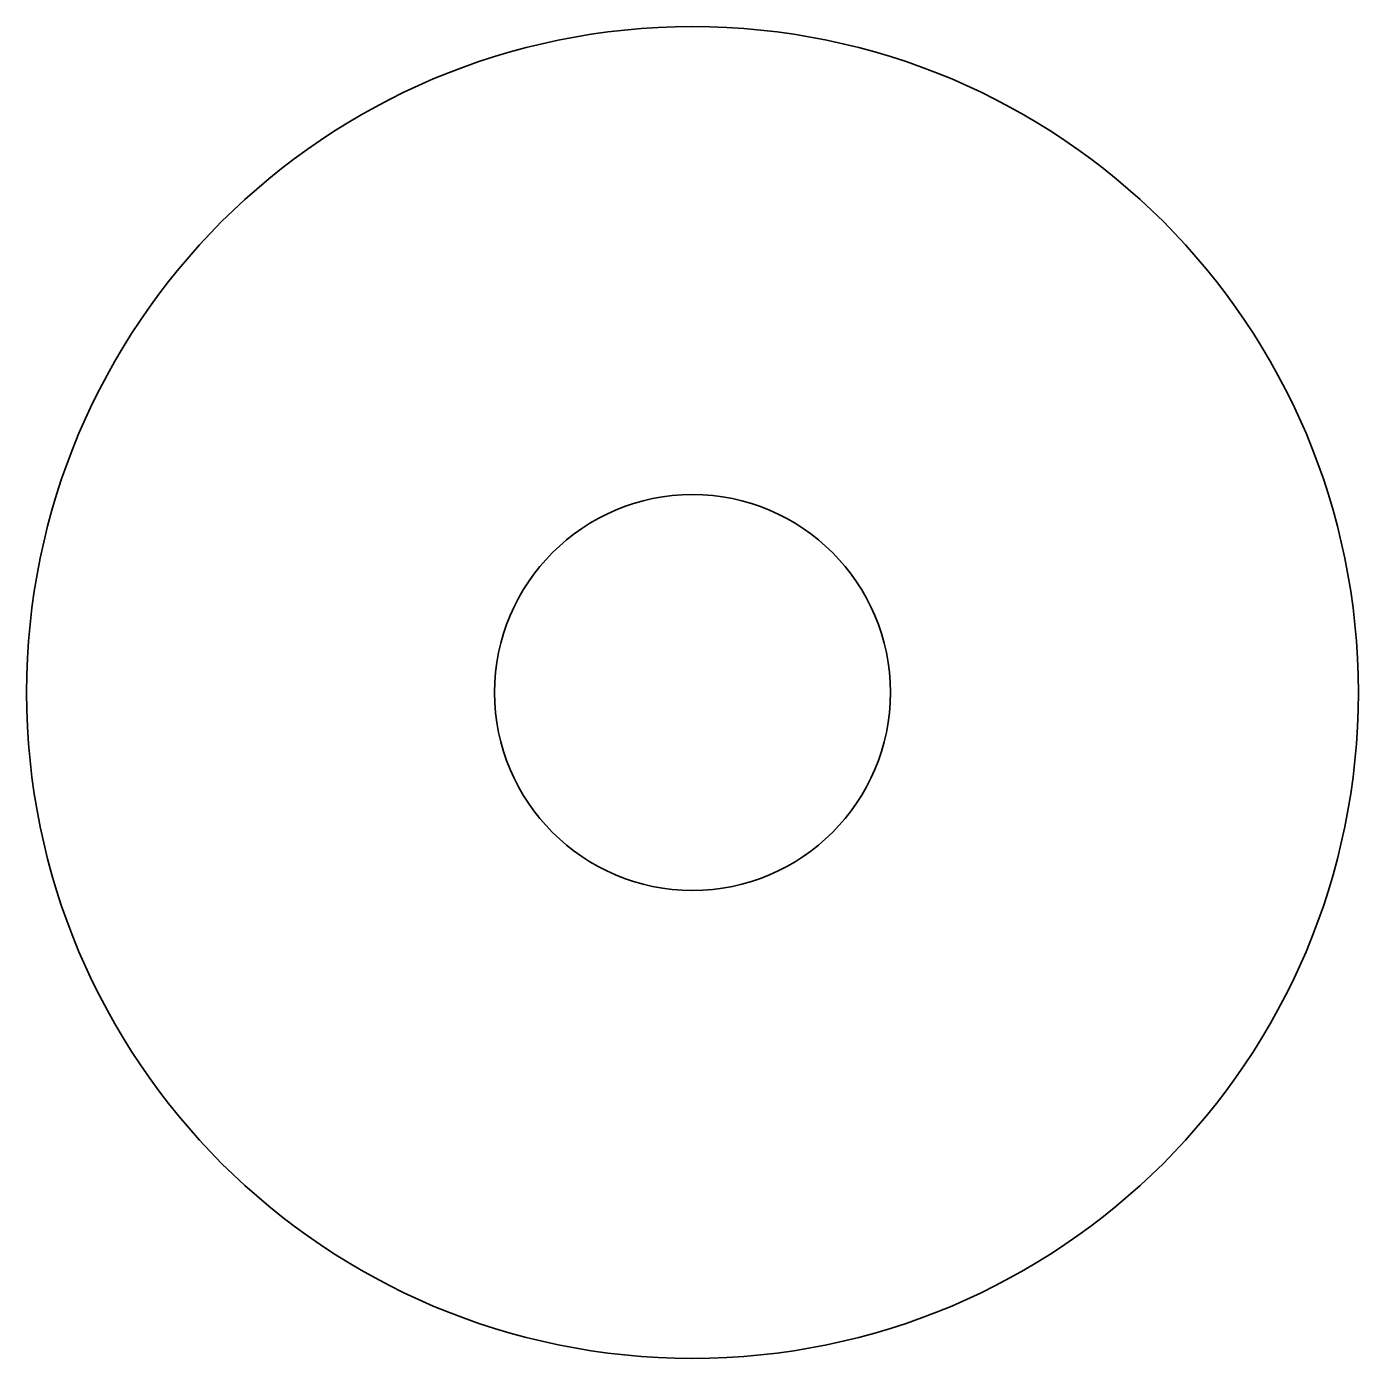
# Model space of a CAD drawing. Header units: inches. Extents: x 0 to 30, y 0 to 30.
import ezdxf

# ---------------------------------------------------------------- set-up
doc = ezdxf.new("R2010")
doc.units = ezdxf.units.IN
doc.header["$MEASUREMENT"] = 0
doc.layers.add('SIMUMAK Visible (ISO)', color=7, linetype='Continuous', lineweight=35)

# ---------------------------------------------------------------- blocks, each defined once
blk = doc.blocks.new('CA-SMT-02-ARPO01')
at = {"layer": 'SIMUMAK Visible (ISO)'}
for radius in [15, 4.458]:
    blk.add_circle((15, 15), radius, dxfattribs=at)

msp = doc.modelspace()

# ---------------------------------------------------------------- block references
msp.add_blockref('CA-SMT-02-ARPO01', (0, 0))

doc.saveas('drawing.dxf')
